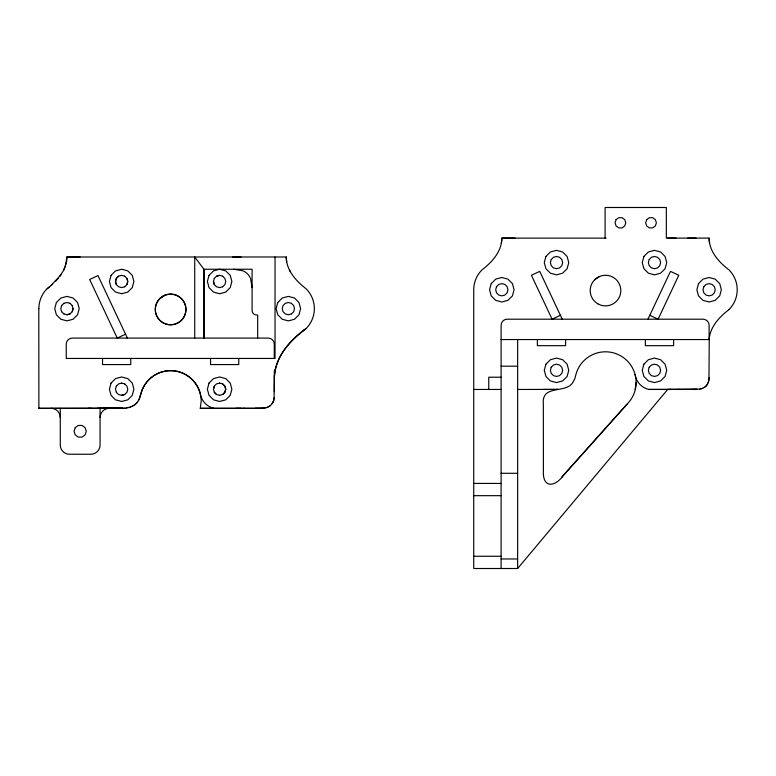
<?xml version="1.0" encoding="UTF-8"?>
<svg xmlns="http://www.w3.org/2000/svg" width="776" height="776" viewBox="0 0 776 776"><rect width="100%" height="100%" fill="white"/><g stroke="black" fill="none" stroke-linecap="round" stroke-linejoin="round"><path stroke-width="1.16" d="M60.266 408.321L60.266 445.055A9.186 9.186 0 0 0 69.452 454.241L90.889 454.251A9.186 9.186 0 0 0 100.075 445.065L100.075 408.331L100.958 408.321M274.365 370.045L274.103 398.835M708.954 379.939L709.254 338.094C710.806 326.075 719.721 316.647 728.974 309.614M274.316 391.628L274.384 377.175A42.612 42.612 0 0 1 275.228 369.842C278.923 352.314 292.329 338.957 306.122 328.51A28.091 28.091 0 0 0 306.122 288.779C296.112 281.096 286.286 270.378 286.257 256.992L66.891 257.001A27.451 27.451 0 0 1 66.523 261.949L63.787 270.048L59.742 276.382M709.225 377.572L708.721 381.026M241.142 408.331L200.266 408.331L201.188 401.289A30.613 30.613 0 0 0 140.999 393.364L138.856 399.912M635.195 389.455L636.116 382.413M274.025 398.815L274.18 397.758L273.569 400.94L273.773 399.882M699.603 389.164L667.69 389.455L517.64 568.507L473.729 568.507L473.729 289.778A28.091 28.091 0 0 1 481.954 269.912C491.984 262.259 501.791 251.502 501.82 238.125L515.022 238.116M61.663 305.579L60.77 308.625L61.663 311.7M72.197 311.68L73.022 308.625M124.655 286.771L126.963 284.55L127.71 281.465L126.895 278.4L124.655 276.159M126.963 284.55L127.788 281.484L126.963 278.419M116.361 386.157L115.469 389.193L116.361 392.278M214.331 278.419L213.439 281.465L214.254 284.53L216.572 286.79L219.637 287.605L222.693 286.79M213.507 389.212L214.331 386.157M65.65 265.188L66.891 257.001L80.093 256.992M708.701 381.016L708.052 383.005M273.123 401.881L273.472 400.911M708.401 382.035L707.12 384.712A9.457 9.457 0 0 1 705.209 386.787L704.424 387.331M65.184 266.828L63.719 270.029M139.438 398.748L141.077 393.384A30.613 30.613 0 0 1 200.218 393.384A17.858 17.858 0 0 0 214.001 408.341M647.97 319.198L670.474 271.367L678.787 275.276L658.116 319.198L649.803 315.289M273.103 401.861L272.182 403.588L273.2 401.9M138.933 399.931L137.488 402.007A14.337 14.337 0 0 1 134.869 404.587M60.965 274.82L50.799 285.723M58.578 277.973L55.794 281.096M627.153 404.063L563.754 474.98C554.937 487.551 542.133 488.521 543.404 470.12L543.336 404.102C541.6 386.351 560.35 392.2 569.807 385.711A14.337 14.337 0 0 0 572.416 383.131L574.861 378.639L575.928 374.488A30.613 30.613 0 0 1 620.81 355.903A30.613 30.613 0 0 1 627.153 404.063L561.766 477.133M61.595 305.56L63.913 303.338M124.723 276.178L121.589 275.344L118.524 276.159L116.284 278.4L115.469 281.465L116.284 284.53L118.602 286.79L121.667 287.605L124.723 286.79M118.602 276.178L116.361 278.419L115.546 281.484L116.361 284.55M214.254 278.4L216.572 276.178L219.559 275.344L222.693 276.178M116.284 386.138L118.602 383.916L121.667 383.092M222.615 286.771L224.933 284.55L225.758 281.484L224.856 278.4L222.615 276.159M291.427 313.94L293.668 311.68L294.482 308.625L293.668 305.56L291.427 303.319M222.615 394.499L224.865 392.258L225.758 389.212L224.933 386.157L222.693 383.916L219.559 383.072M52.613 284.2L47.026 288.779A28.091 28.091 0 0 0 38.878 308.664M159.827 298.634L164.793 295.316M594.678 279.748L599.644 276.421M304.134 330.033C291.708 339.287 280.485 351.47 276.14 366.679A48.907 48.907 0 0 0 274.384 377.175M47.103 288.798L49.043 287.275M303.173 330.692L306.122 328.49M267.759 407.128L270.358 405.683M133.86 405.295L134.946 404.606A14.337 14.337 0 0 0 137.565 402.026M269.592 406.246L266.789 407.487M704.443 387.35L702.687 388.252M132.764 405.935L133.928 405.315M131.6 406.498L132.841 405.955M125.547 334.175L117.244 338.084L89.667 279.486L97.97 275.577L127.39 338.084M560.408 315.289L552.095 319.198L531.424 275.276L539.737 271.367L562.241 319.198M130.358 406.983L131.678 406.517M702.707 388.272L699.583 389.145M130.436 407.002L127.662 407.73M266.886 407.526L261.056 408.331L236.011 408.321M700.699 388.931L701.737 388.63M63.836 303.319L66.969 302.514L70.034 303.338M63.836 313.921L66.969 314.765L69.956 313.921L72.275 311.7L73.089 308.644L72.197 305.56M66.969 314.765L70.034 313.94M216.572 276.178L219.637 275.364M291.427 313.921L288.362 314.746L285.296 313.921L283.056 311.68L282.241 308.625L283.056 305.56L285.296 303.319L288.362 302.495L291.427 303.338M121.589 395.314L124.655 394.499L126.963 392.278L127.788 389.212L126.895 386.138L124.655 383.897M124.723 394.518L121.667 395.333L118.524 394.499L116.284 392.258M219.637 383.092L216.494 383.897L214.254 386.138L213.439 389.193L214.331 392.278L216.572 394.518L219.637 395.333M219.559 395.314L222.693 394.518L224.933 392.278L225.68 389.193L224.865 386.138L222.615 383.897M129.126 407.41L126.207 407.992M265.848 407.827L263.481 408.176M124.674 408.176L126.284 408.011M263.578 408.215L255.236 408.321M108.465 408.351L123.141 408.312L38.8 408.331L124.752 408.195M635.078 374.488A17.858 17.858 0 0 0 648.852 389.445L697.197 389.426L692.318 389.455M697.197 389.426L648.852 389.445M556.314 389.455L558.002 389.416L517.64 389.455M88.386 408.321L91.326 408.331M543.355 389.455L558.002 389.416M97.349 408.321L123.064 408.292M687.672 238.116L695.985 238.125M606.105 238.125L501.82 238.125A27.451 27.451 0 0 1 501.374 243.063M728.974 309.614A28.091 28.091 0 0 0 728.974 269.883C720.186 263.093 711.699 254.334 709.555 243.034A27.451 27.451 0 0 1 709.109 238.096L666.332 238.106L666.332 207.493L605.105 207.493L605.105 238.116M667.69 238.125L676.003 238.116M232.751 256.992L241.074 256.992M501.102 339.548L709.148 339.548M501.102 366.185L517.64 366.185M501.102 377.214L488.754 377.214L488.754 389.455M473.729 389.455L501.102 389.455M667.69 389.455L670.939 389.455M200.256 408.331L262.191 408.321M103.257 408.321L108.368 408.331M501.102 473.282L517.64 473.282M473.729 483.429L501.102 483.429M473.729 495.67L501.102 495.67M473.729 556.266L501.102 556.266M501.102 558.962L517.64 558.962M678.593 389.455L679.563 389.455M243.664 408.321L244.634 408.331M233.721 269.243L242.713 270.737A13.648 13.648 0 0 1 250.59 278.613L252.084 287.605M121.589 383.072L124.723 383.916M214.254 392.258L216.494 394.499M69.956 303.319L72.275 305.579M61.595 311.68L63.913 313.94M289.429 270L290.272 271.6M213.507 281.484L214.331 284.55M709.555 243.034L709.109 238.125M709.109 339.548L709.109 325.319A6.13 6.13 0 0 0 703.105 319.198L507.232 319.198A6.121 6.121 0 0 0 501.102 325.319L501.102 568.507M673.626 339.548L673.626 345.679L645.399 345.679L645.399 339.548M565.607 339.548L565.607 345.679L537.38 345.679L537.38 339.548M517.64 339.548L517.64 568.507M275.043 256.992L275.043 358.444L66.251 358.444L66.251 344.214A6.121 6.121 0 0 1 72.372 338.084L268.186 338.084A6.121 6.121 0 0 1 274.287 344.214L274.277 358.444M257.68 338.084L257.68 315.027L256.681 315.027A4.588 4.588 0 0 1 252.084 310.429L252.084 269.243L203.913 269.243L203.913 338.084L203.923 269.233L194.727 256.992L194.727 338.084M238.766 358.444L238.766 364.565L210.538 364.565L210.538 358.444M130.756 358.444L130.756 364.565L102.529 364.565L102.529 358.444M38.8 308.644L38.878 408.351M272.163 403.568A9.457 9.457 0 0 1 270.261 405.644M100.075 417.507A9.196 9.196 0 0 1 109.261 408.321M51.08 408.321A9.186 9.186 0 0 1 60.266 417.507M286.703 261.929A27.451 27.451 0 0 1 286.257 256.992M707.101 384.702A9.457 9.457 0 0 1 705.19 386.768M56.367 302.514L54.727 308.644L56.367 314.765L60.848 319.246L66.969 320.886L73.089 319.246L77.571 314.765L79.22 308.644L77.571 302.514L73.089 298.032L66.969 296.393L60.848 298.032L56.367 302.514M111.055 275.364L109.416 281.484L111.055 287.605L115.546 292.086L121.667 293.735L127.788 292.086L132.269 287.605L133.909 281.484L132.269 275.364L127.788 270.882L121.667 269.243L115.546 270.882L111.055 275.364M111.055 383.092L109.416 389.212L111.055 395.333L115.546 399.824L121.667 401.464L127.788 399.824L132.269 395.333L133.909 389.212L132.269 383.092L127.788 378.61L121.667 376.971L115.546 378.61L111.055 383.092M209.025 275.364L207.386 281.484L209.025 287.605L213.507 292.086L219.637 293.735L225.758 292.086L230.239 287.605L231.879 281.484L230.239 275.364L225.758 270.882L219.637 269.243L213.507 270.882L209.025 275.364M209.025 383.092L207.386 389.212L209.025 395.333L213.507 399.824L219.637 401.464L225.758 399.824L230.239 395.333L231.879 389.212L230.239 383.092L225.758 378.61L219.637 376.971L213.507 378.61L209.025 383.092M277.76 302.514L276.12 308.644L277.76 314.765L282.241 319.246L288.371 320.886L294.492 319.246L298.973 314.765L300.613 308.644L298.973 302.514L294.492 298.032L288.371 296.393L282.241 298.032L277.76 302.514M491.218 283.628L489.578 289.749L491.218 295.869L495.699 300.351L501.82 301.99L507.95 300.351L512.432 295.869L514.071 289.749L512.432 283.628L507.95 279.137L501.82 277.498L495.699 279.137L491.218 283.628M496.524 286.683L495.699 289.749L496.524 292.804L498.764 295.055L501.82 295.869L504.885 295.055L507.126 292.804L507.95 289.749L507.126 286.683L504.885 284.443L501.82 283.628L498.764 284.443L496.524 286.683M545.916 256.468L544.277 262.589L545.916 268.719L550.397 273.2L556.518 274.84L562.639 273.2L567.12 268.719L568.769 262.589L567.12 256.468L562.639 251.987L556.518 250.347L550.397 251.987L545.916 256.468M551.212 259.533L550.397 262.589L551.212 265.654L553.453 267.895L556.518 268.719L559.583 267.895L561.824 265.654L562.639 262.589L561.824 259.533L559.583 257.293L556.518 256.468L553.453 257.293L551.212 259.533M545.916 364.196L544.277 370.317L545.916 376.447L550.397 380.929L556.518 382.568L562.639 380.929L567.12 376.447L568.769 370.317L567.12 364.196L562.639 359.715L556.518 358.075L550.397 359.715L545.916 364.196M551.212 367.261L550.397 370.317L551.212 373.382L553.453 375.623L556.518 376.447L559.583 375.623L561.824 373.382L562.639 370.317L561.824 367.261L559.583 365.021L556.518 364.196L553.453 365.021L551.212 367.261M643.886 256.468L642.237 262.589L643.886 268.719L648.367 273.2L654.488 274.84L660.609 273.2L665.09 268.719L666.73 262.589L665.09 256.468L660.609 251.987L654.488 250.347L648.367 251.987L643.886 256.468M649.182 259.533L648.367 262.589L649.182 265.654L651.423 267.895L654.488 268.719L657.553 267.895L659.794 265.654L660.609 262.589L659.794 259.533L657.553 257.293L654.488 256.468L651.423 257.293L649.182 259.533M643.886 364.196L642.237 370.317L643.886 376.447L648.367 380.929L654.488 382.568L660.609 380.929L665.09 376.447L666.73 370.317L665.09 364.196L660.609 359.715L654.488 358.075L648.367 359.715L643.886 364.196M649.182 367.261L648.367 370.317L649.182 373.382L651.423 375.623L654.488 376.447L657.553 375.623L659.794 373.382L660.609 370.317L659.794 367.261L657.553 365.021L654.488 364.196L651.423 365.021L649.182 367.261M698.497 283.628L696.858 289.749L698.497 295.869L702.978 300.351L709.109 301.99L715.23 300.351L719.711 295.869L721.35 289.749L719.711 283.628L715.23 279.137L709.109 277.498L702.978 279.137L698.497 283.628M703.803 286.683L702.978 289.749L703.803 292.804L706.044 295.055L709.109 295.869L712.164 295.055L714.405 292.804L715.23 289.749L714.405 286.683L712.164 284.443L709.109 283.628L706.044 284.443L703.803 286.683M75.214 427.683L74.04 431.281L75.214 434.88L78.279 437.111L82.062 437.111L85.117 434.88L86.291 431.281L85.117 427.683L82.062 425.461L78.279 425.461L75.214 427.683M616.076 219.647L615.058 222.799L616.076 225.952L618.753 227.892L622.071 227.892L624.748 225.952L625.766 222.799L624.748 219.647L622.071 217.707L618.753 217.707L616.076 219.647M646.699 219.647L645.671 222.799L646.699 225.952L649.376 227.892L652.684 227.892L655.361 225.952L656.389 222.799L655.361 219.647L652.684 217.707L649.376 217.707L646.699 219.647M162.921 322.7A15.307 15.307 0 0 0 185.881 309.44A15.307 15.307 0 0 0 162.921 296.19A15.307 15.307 0 0 0 162.921 322.7M160.554 320.973A15.307 15.307 0 0 0 185.668 312.447A15.307 15.307 0 0 0 165.724 294.967A15.307 15.307 0 0 0 160.554 320.973M597.85 303.823A15.307 15.307 0 0 0 620.81 290.563A15.307 15.307 0 0 0 597.85 277.313A15.307 15.307 0 0 0 597.85 303.823"/></g></svg>
